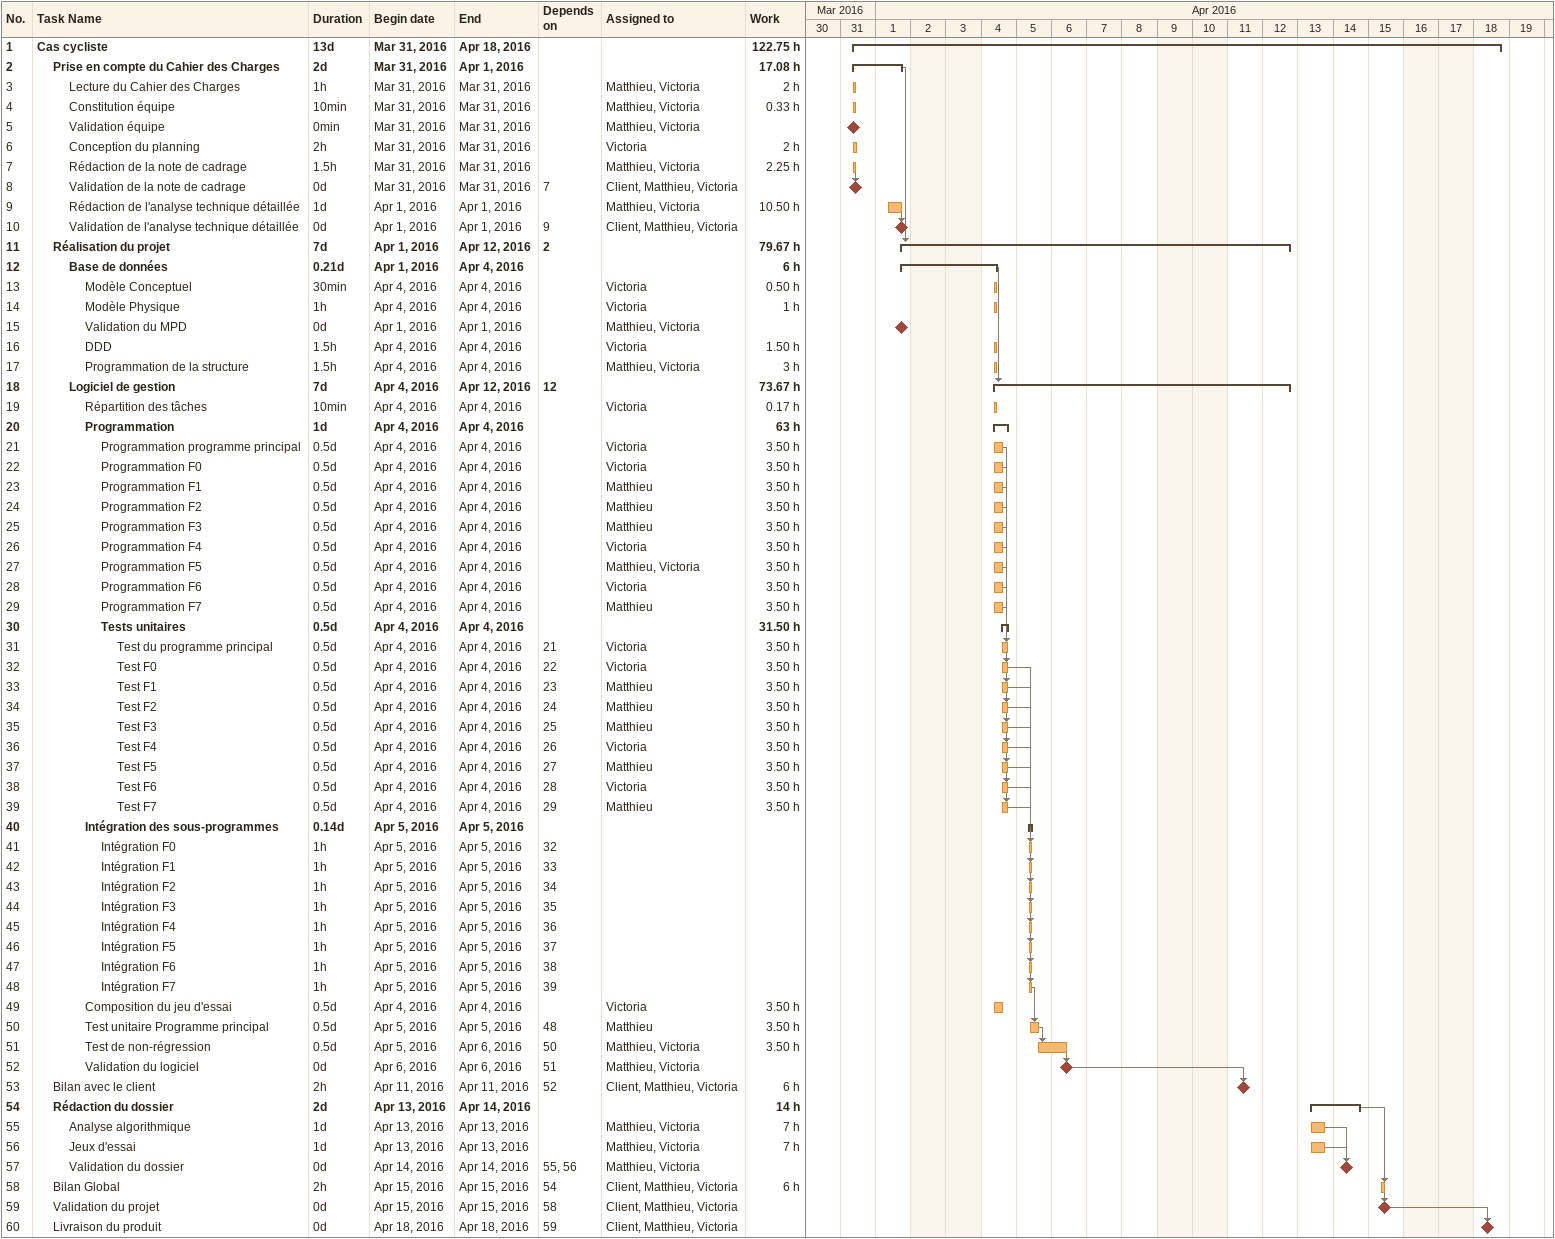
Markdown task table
| ID | Level | Task | Duration | Start | Finish | Predecessors | Resources | Work (h) |
|---|---|---|---|---|---|---|---|---|
| 1 | 1 | **Cas cycliste** | 13d | 2016-03-31 | 2016-04-18 |  |  | 122.75 |
| 2 | 2 | **Prise en compte du Cahier des Charges** | 2d | 2016-03-31 | 2016-04-01 |  |  | 17.08 |
| 3 | 3 | Lecture du Cahier des Charges | 1h | 2016-03-31 | 2016-03-31 |  | Matthieu, Victoria | 2 |
| 4 | 3 | Constitution équipe | 10min | 2016-03-31 | 2016-03-31 |  | Matthieu, Victoria | 0.33 |
| 5 | 3 | Validation équipe | 0min | 2016-03-31 | 2016-03-31 |  | Matthieu, Victoria |  |
| 6 | 3 | Conception du planning | 2h | 2016-03-31 | 2016-03-31 |  | Victoria | 2 |
| 7 | 3 | Rédaction de la note de cadrage | 1.5h | 2016-03-31 | 2016-03-31 |  | Matthieu, Victoria | 2.25 |
| 8 | 3 | Validation de la note de cadrage | 0d | 2016-03-31 | 2016-03-31 | 7 | Client, Matthieu, Victoria |  |
| 9 | 3 | Rédaction de l'analyse technique détaillée | 1d | 2016-04-01 | 2016-04-01 |  | Matthieu, Victoria | 10.50 |
| 10 | 3 | Validation de l'analyse technique détaillée | 0d | 2016-04-01 | 2016-04-01 | 9 | Client, Matthieu, Victoria |  |
| 11 | 2 | **Réalisation du projet** | 7d | 2016-04-01 | 2016-04-12 | 2 |  | 79.67 |
| 12 | 3 | **Base de données** | 0.21d | 2016-04-01 | 2016-04-04 |  |  | 6 |
| 13 | 4 | Modèle Conceptuel | 30min | 2016-04-04 | 2016-04-04 |  | Victoria | 0.50 |
| 14 | 4 | Modèle Physique | 1h | 2016-04-04 | 2016-04-04 |  | Victoria | 1 |
| 15 | 4 | Validation du MPD | 0d | 2016-04-01 | 2016-04-01 |  | Matthieu, Victoria |  |
| 16 | 4 | DDD | 1.5h | 2016-04-04 | 2016-04-04 |  | Victoria | 1.50 |
| 17 | 4 | Programmation de la structure | 1.5h | 2016-04-04 | 2016-04-04 |  | Matthieu, Victoria | 3 |
| 18 | 3 | **Logiciel de gestion** | 7d | 2016-04-04 | 2016-04-12 | 12 |  | 73.67 |
| 19 | 4 | Répartition des tâches | 10min | 2016-04-04 | 2016-04-04 |  | Victoria | 0.17 |
| 20 | 4 | **Programmation** | 1d | 2016-04-04 | 2016-04-04 |  |  | 63 |
| 21 | 5 | Programmation programme principal | 0.5d | 2016-04-04 | 2016-04-04 |  | Victoria | 3.50 |
| 22 | 5 | Programmation F0 | 0.5d | 2016-04-04 | 2016-04-04 |  | Victoria | 3.50 |
| 23 | 5 | Programmation F1 | 0.5d | 2016-04-04 | 2016-04-04 |  | Matthieu | 3.50 |
| 24 | 5 | Programmation F2 | 0.5d | 2016-04-04 | 2016-04-04 |  | Matthieu | 3.50 |
| 25 | 5 | Programmation F3 | 0.5d | 2016-04-04 | 2016-04-04 |  | Matthieu | 3.50 |
| 26 | 5 | Programmation F4 | 0.5d | 2016-04-04 | 2016-04-04 |  | Victoria | 3.50 |
| 27 | 5 | Programmation F5 | 0.5d | 2016-04-04 | 2016-04-04 |  | Matthieu, Victoria | 3.50 |
| 28 | 5 | Programmation F6 | 0.5d | 2016-04-04 | 2016-04-04 |  | Victoria | 3.50 |
| 29 | 5 | Programmation F7 | 0.5d | 2016-04-04 | 2016-04-04 |  | Matthieu | 3.50 |
| 30 | 5 | **Tests unitaires** | 0.5d | 2016-04-04 | 2016-04-04 |  |  | 31.50 |
| 31 | 6 | Test du programme principal | 0.5d | 2016-04-04 | 2016-04-04 | 21 | Victoria | 3.50 |
| 32 | 6 | Test F0 | 0.5d | 2016-04-04 | 2016-04-04 | 22 | Victoria | 3.50 |
| 33 | 6 | Test F1 | 0.5d | 2016-04-04 | 2016-04-04 | 23 | Matthieu | 3.50 |
| 34 | 6 | Test F2 | 0.5d | 2016-04-04 | 2016-04-04 | 24 | Matthieu | 3.50 |
| 35 | 6 | Test F3 | 0.5d | 2016-04-04 | 2016-04-04 | 25 | Matthieu | 3.50 |
| 36 | 6 | Test F4 | 0.5d | 2016-04-04 | 2016-04-04 | 26 | Victoria | 3.50 |
| 37 | 6 | Test F5 | 0.5d | 2016-04-04 | 2016-04-04 | 27 | Matthieu | 3.50 |
| 38 | 6 | Test F6 | 0.5d | 2016-04-04 | 2016-04-04 | 28 | Victoria | 3.50 |
| 39 | 6 | Test F7 | 0.5d | 2016-04-04 | 2016-04-04 | 29 | Matthieu | 3.50 |
| 40 | 4 | **Intégration des sous-programmes** | 0.14d | 2016-04-05 | 2016-04-05 |  |  |  |
| 41 | 5 | Intégration F0 | 1h | 2016-04-05 | 2016-04-05 | 32 |  |  |
| 42 | 5 | Intégration F1 | 1h | 2016-04-05 | 2016-04-05 | 33 |  |  |
| 43 | 5 | Intégration F2 | 1h | 2016-04-05 | 2016-04-05 | 34 |  |  |
| 44 | 5 | Intégration F3 | 1h | 2016-04-05 | 2016-04-05 | 35 |  |  |
| 45 | 5 | Intégration F4 | 1h | 2016-04-05 | 2016-04-05 | 36 |  |  |
| 46 | 5 | Intégration F5 | 1h | 2016-04-05 | 2016-04-05 | 37 |  |  |
| 47 | 5 | Intégration F6 | 1h | 2016-04-05 | 2016-04-05 | 38 |  |  |
| 48 | 5 | Intégration F7 | 1h | 2016-04-05 | 2016-04-05 | 39 |  |  |
| 49 | 4 | Composition du jeu d'essai | 0.5d | 2016-04-04 | 2016-04-04 |  | Victoria | 3.50 |
| 50 | 4 | Test unitaire Programme principal | 0.5d | 2016-04-05 | 2016-04-05 | 48 | Matthieu | 3.50 |
| 51 | 4 | Test de non-régression | 0.5d | 2016-04-05 | 2016-04-06 | 50 | Matthieu, Victoria | 3.50 |
| 52 | 4 | Validation du logiciel | 0d | 2016-04-06 | 2016-04-06 | 51 | Matthieu, Victoria |  |
| 53 | 2 | Bilan avec le client | 2h | 2016-04-11 | 2016-04-11 | 52 | Client, Matthieu, Victoria | 6 |
| 54 | 2 | **Rédaction du dossier** | 2d | 2016-04-13 | 2016-04-14 |  |  | 14 |
| 55 | 3 | Analyse algorithmique | 1d | 2016-04-13 | 2016-04-13 |  | Matthieu, Victoria | 7 |
| 56 | 3 | Jeux d'essai | 1d | 2016-04-13 | 2016-04-13 |  | Matthieu, Victoria | 7 |
| 57 | 3 | Validation du dossier | 0d | 2016-04-14 | 2016-04-14 | 55, 56 | Matthieu, Victoria |  |
| 58 | 2 | Bilan Global | 2h | 2016-04-15 | 2016-04-15 | 54 | Client, Matthieu, Victoria | 6 |
| 59 | 2 | Validation du projet | 0d | 2016-04-15 | 2016-04-15 | 58 | Client, Matthieu, Victoria |  |
| 60 | 2 | Livraison du produit | 0d | 2016-04-18 | 2016-04-18 | 59 | Client, Matthieu, Victoria |  |
